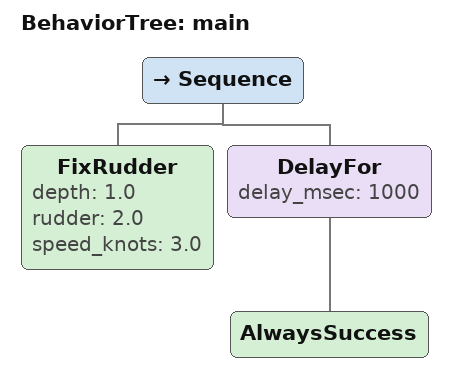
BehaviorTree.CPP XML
<?xml version="1.0"?>
<root main_tree_to_execute="main">
    <BehaviorTree ID="main">
        <Sequence>
          <FixRudder depth="1.0" rudder="2.0" speed_knots="3.0"/>
          <DelayFor delay_msec="1000">
            <AlwaysSuccess/>
          </DelayFor>
        </Sequence>
    </BehaviorTree>
  </root>
